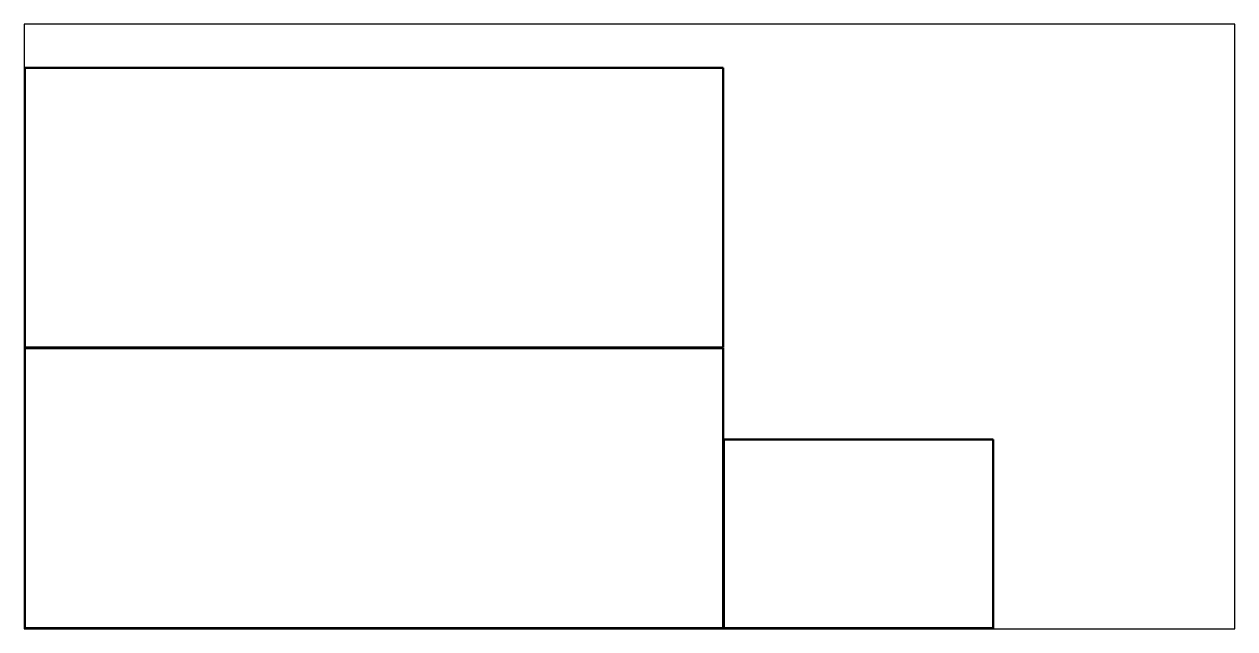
# Model space of a CAD drawing. Extents: x 0 to 2000, y 0 to 1000.
import ezdxf

# ---------------------------------------------------------------- set-up
doc = ezdxf.new("R2010")
doc.units = 0
doc.layers.add('Outline', color=7, linetype='Continuous', lineweight=50)

msp = doc.modelspace()

# ---------------------------------------------------------------- linework, layer by layer
msp.add_lwpolyline([(0, 0), (2000, 0), (2000, 1000), (0, 1000)], close=True)
at = {"layer": 'Outline'}
for p, q in [((1, 928), (1154.8, 928)), ((1, 465), (1, 928)), ((1154.8, 928), (1154.8, 465)), ((1154.8, 465), (1, 465)), ((1, 464), (1154.8, 464)), ((1, 1), (1, 464)), ((1154.8, 464), (1154.8, 1)), ((1155.8, 1), (1155.8, 313.25)), ((1155.8, 313.25), (1600.8, 313.25)), ((1600.8, 313.25), (1600.8, 1)), ((1154.8, 1), (1, 1)), ((1600.8, 1), (1155.8, 1))]:
    msp.add_line(p, q, dxfattribs=at)

doc.saveas('drawing.dxf')
